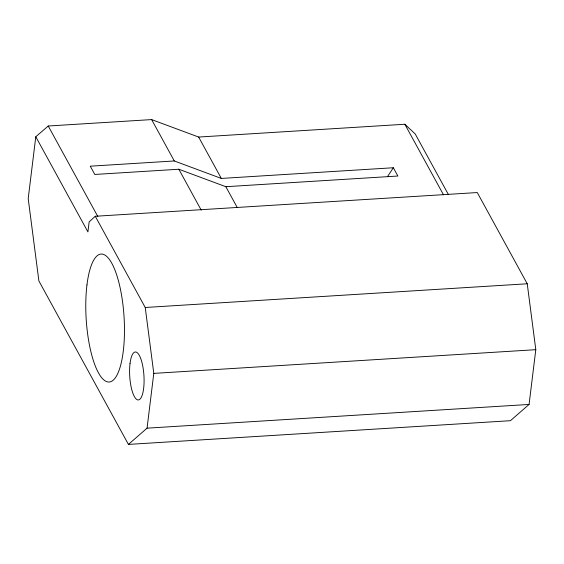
<?xml version="1.0" encoding="UTF-8"?>
<svg xmlns="http://www.w3.org/2000/svg" width="564" height="564" viewBox="0 0 564 564"><rect width="100%" height="100%" fill="white"/><g stroke="black" fill="none" stroke-linecap="round" stroke-linejoin="round"><path stroke-width="0.85" d="M35.793 136.749L28.2 198.584L38.895 280.971L128.423 444.411L510.434 420.695L529.074 404.444L535.8 349.68L527.241 283.777L477.278 192.557L95.267 216.266L89.154 221.871L87.921 231.917L35.793 136.749L48.236 126.005L151.631 119.589L198.648 137.052L404.839 124.249L415.231 133.985L448.443 194.622M128.423 444.411L147.063 428.161L153.789 373.389L145.237 307.486L95.267 216.266M387.574 176.511L393.341 167.748L397.874 176.024L225.847 186.705L178.83 169.242L94.787 174.459L90.254 166.183L174.297 160.966L221.314 178.428L393.341 167.748M145.237 307.486L527.241 283.777M153.789 373.389L535.8 349.68M147.063 428.161L529.074 404.444M404.839 124.249L443.515 194.862M198.648 137.052L221.314 178.428M225.847 186.705L237.261 207.538M151.631 119.589L174.297 160.966M178.83 169.242L201.221 210.132M48.236 126.005L97.847 216.569M86.962 284.919A64.106 18.964 86.4 0 0 108.337 382.004A64.106 18.964 86.4 0 0 119.984 287.139A64.106 18.964 86.4 0 0 86.962 284.919M130.03 363.533A24.04 7.113 86.4 0 0 138.046 399.946A24.04 7.113 86.4 0 0 142.41 364.372A24.04 7.113 86.4 0 0 130.03 363.533"/></g></svg>
